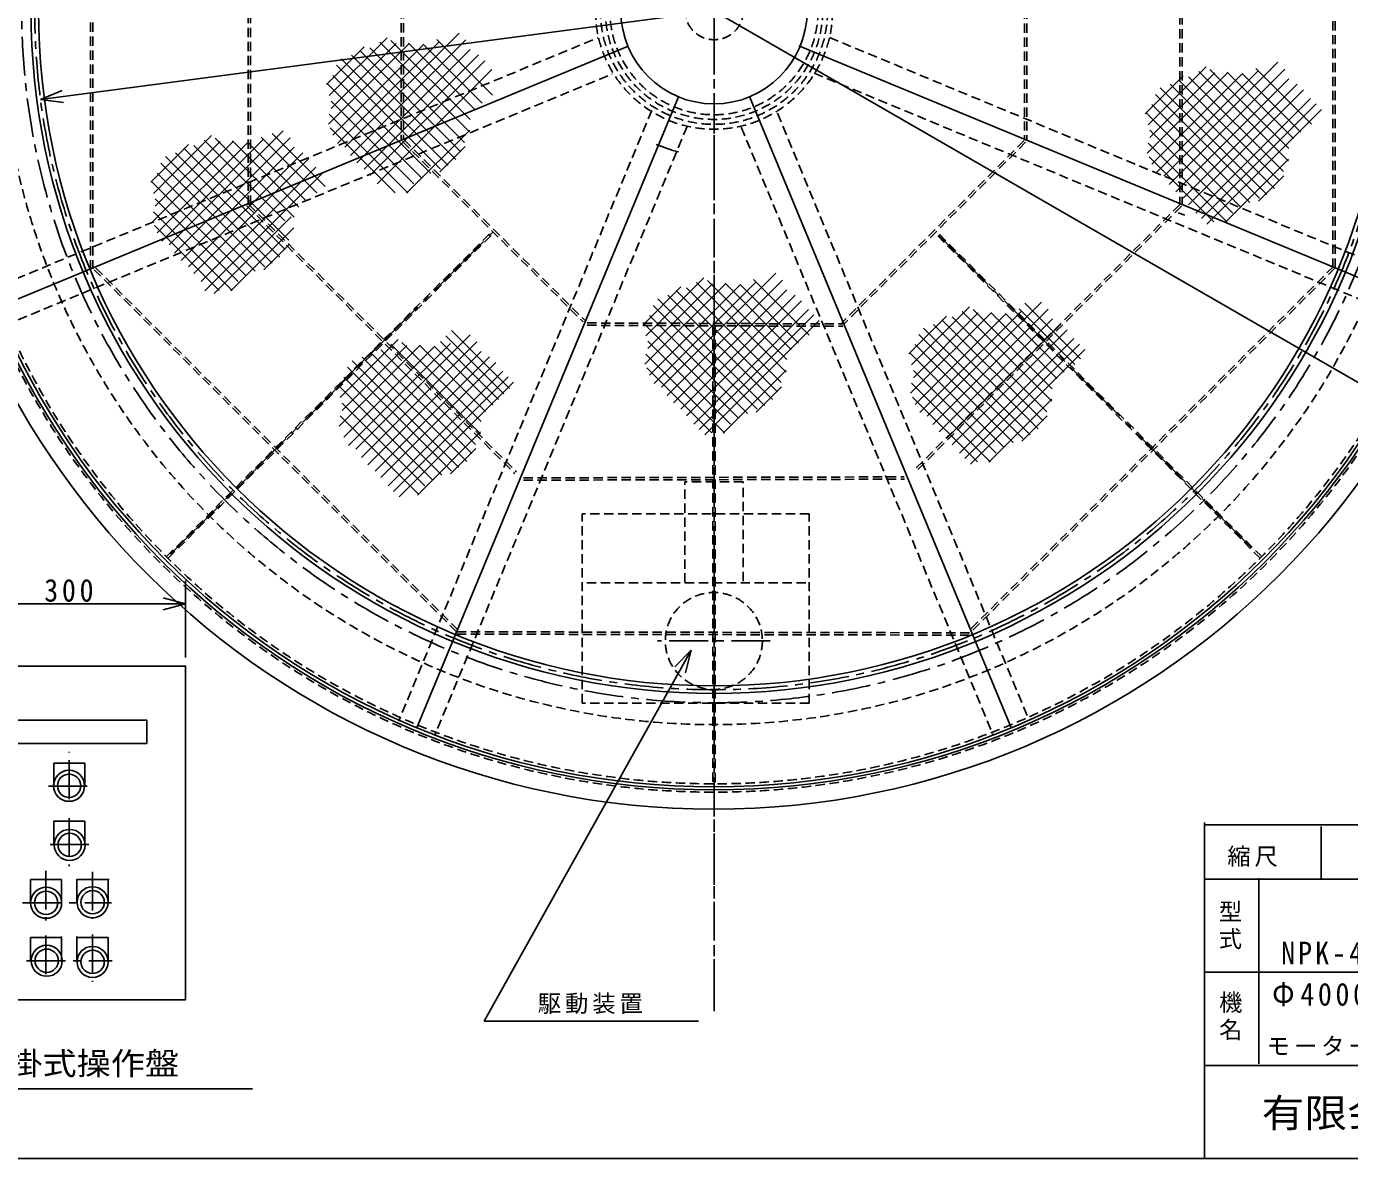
# Model space of a CAD drawing. Units: millimetres, scale not verified. Extents: x -3764 to 3982, y -2808 to 2868.
# Drawn here: x -2053 to 1356, y -2808 to 110 of the extents above; entities that cross this region are included whole.
import ezdxf
from ezdxf.enums import TextEntityAlignment as Align

# ---------------------------------------------------------------- set-up
doc = ezdxf.new("R2010")
doc.units = ezdxf.units.MM
doc.header["$LTSCALE"] = 20
for name, pattern in [('CHAIN1', [8, 5, -1, 1, -1]), ('CHAIN2', [12, 9, -1, 1, -1]), ('DASHED1', [1.8, 1.2, -0.6])]:
    doc.linetypes.add(name, pattern=pattern)
doc.layers.add('0-0', color=7, linetype='Continuous')
doc.styles.add('@ＭＳ ゴシック', font='')
doc.styles.add('ＭＳ ゴシック', font='')
doc.styles.get('@ＭＳ ゴシック').set_extended_font_data('@MS Gothic')
doc.styles.get('ＭＳ ゴシック').set_extended_font_data('MS Gothic')

msp = doc.modelspace()

# ---------------------------------------------------------------- linework, layer by layer
at = {"layer": '0-0', "linetype": 'CHAIN1'}
for p, q in [((-281.25, 2493.75), (-281.25, -2428.12)), ((-136.4, -1474.22), (-426.96, -1474.22)), ((-1942.45, -1760.29), (-1942.45, -1761.71)), ((-1942.45, -1781.58), (-1942.45, -1896.55)), ((-1995.98, -1848.69), (-1886.6, -1848.69)), ((-1942.45, -1930.61), (-1942.45, -2054.4)), ((-1991.55, -1998.69), (-1891.03, -1998.69)), ((-2002.45, -2066.22), (-2002.45, -2194.82)), ((-1882.45, -2069.18), (-1882.45, -2190.39)), ((-2062.49, -2148.69), (-1833.39, -2148.69)), ((-2002.45, -2233.25), (-2002.45, -2348.54)), ((-1882.45, -2230.29), (-1882.45, -2352.98)), ((-2052.15, -2298.69), (-1831.91, -2298.69))]:
    msp.add_line(p, q, dxfattribs=at)
at = {"layer": '0-0', "linetype": 'DASHED1'}
for p, q in [((-281.25, 2493.75), (-281.25, -2428.12)), ((-1887.25, 803.49), (-1887.25, -514.75)), ((-1881.25, 803.49), (-1881.25, -514.75)), ((1312.75, 807.56), (1312.75, -511.39)), ((1318.75, 807.56), (1318.75, -511.39)), ((-1481.25, 645.97), (-1481.25, -350.83)), ((-1475.25, 645.97), (-1475.25, -350.83)), ((918.75, 642.32), (918.75, -349.1)), ((924.75, 642.32), (924.75, -349.1)), ((-1087.25, 478.17), (-1087.25, -180.61)), ((-1081.25, 478.17), (-1081.25, -180.61)), ((518.75, 477.09), (518.75, -180.91)), ((524.75, 477.09), (524.75, -180.91)), ((-2145.5, -568.03), (-579.84, 80.49)), ((16.16, 80.94), (1583.17, -568.14)), ((-2107.23, -660.42), (-543.43, -12.67)), ((-23.49, -10.88), (1544.91, -660.53)), ((1012.48, -82.01), (1012.53, -81.99)), ((-441.66, -106.59), (-1093.66, -1680.66)), ((-117.67, -114.14), (529.34, -1676.16)), ((-350.49, -147.81), (-1001.27, -1718.93)), ((-211.12, -149.84), (436.95, -1714.42)), ((-1083.64, -186.94), (-618.68, -651.9)), ((-1079.4, -182.7), (-614.44, -647.66)), ((517.37, -184.55), (47.68, -654.24)), ((521.61, -188.79), (51.92, -658.48)), ((-1549.91, -258.88), (-1549.87, -258.86)), ((-1484.78, -352.53), (-794.58, -1042.72)), ((-1480.53, -348.29), (-790.34, -1038.48)), ((918.52, -349.4), (234.18, -1033.74)), ((922.77, -353.64), (238.42, -1037.98)), ((914.17, -370.96), (931.91, -376.72)), ((-1691.6, -1256.65), (-853.26, -418.3)), ((-1687.24, -1260.78), (-849.01, -422.55)), ((295.11, -430.34), (1124.66, -1259.89)), ((299.35, -426.09), (1129.1, -1255.85)), ((1314.89, -508.66), (374.14, -1449.41)), ((-1877.91, -517.25), (-944.16, -1451)), ((-1873.67, -513), (-939.92, -1446.75)), ((1319.14, -512.9), (378.38, -1453.66)), ((-281.27, -625.76), (-281.22, -625.74)), ((-279.1, -632.41), (-279.06, -632.4)), ((-608.39, -660.53), (50.88, -663.21)), ((-608.36, -654.53), (50.91, -657.21)), ((-284.25, -661.28), (-284.25, -1841.85)), ((-278.25, -662.12), (-278.25, -1842.75)), ((-1923.51, -1012.92), (-1923.65, -1013.02)), ((-771.84, -1053.85), (209.02, -1051.17)), ((-771.83, -1059.85), (209.04, -1057.17)), ((-356.25, -1323.83), (-356.25, -1064.22)), ((-36.25, -1146.07), (-621.25, -1146.07)), ((-621.25, -1634.22), (-621.25, -1146.07)), ((-36.25, -1634.22), (-36.25, -1146.07)), ((-44.59, -1324.22), (-620.93, -1324.22)), ((-943.37, -1456.48), (377.85, -1459.16)), ((-943.36, -1450.48), (377.86, -1453.16)), ((-36.25, -1634.22), (-621.25, -1634.22)), ((-278.26, -1680.35), (-284.11, -1680.35))]:
    msp.add_line(p, q, dxfattribs=at)
at = {"layer": '0-0'}
for p, q in [((-2013.3, 1150), (1450.8, -850)), ((-2016.28, -78.22), (1453.78, 378.62)), ((-1272.38, -68.68), (-1123.02, 80.68)), ((-1251.04, -191.95), (-988.5, 70.59)), ((-1232.08, -201.43), (-937.9, 92.75)), ((-1217.86, -222.77), (-920.24, 74.85)), ((-1142, 68.81), (-910.88, -162.32)), ((-1113.56, 73.55), (-909.69, -130.32)), ((-995.03, 75.92), (-851.61, -67.5)), ((-2126.37, -614.22), (-504.22, 57.69)), ((-1279.49, -40.24), (-1182.27, 56.98)), ((-1274.75, -142.17), (-1068.3, 64.28)), ((-1267.64, -101.87), (-1100.48, 65.29)), ((-1262.9, -170.62), (-1028.73, 63.56)), ((-1215.49, 35.62), (-946.43, -233.43)), ((-1201.26, -241.73), (-909.54, 50)), ((-1194.15, 47.47), (-933.4, -213.29)), ((-1182.3, -258.33), (-887.89, 36.09)), ((-1168.08, 54.58), (-923.91, -189.58)), ((-1068.52, 66.44), (-897.84, -104.24)), ((-1028.22, 61.69), (-878.87, -87.65)), ((-62.73, 59.5), (1564.04, -614.33)), ((-1253.42, 9.54), (-985.55, -258.33)), ((-1241.56, 26.14), (-966.58, -248.84)), ((-1168.08, -274.92), (-871.76, 21.4)), ((837, -143.68), (986.36, 5.68)), ((877.29, -276.43), (1171.48, 17.75)), ((1114.35, 0.92), (1257.76, -142.5)), ((-1262.9, -16.53), (-1010.44, -268.99)), ((-1149.11, -296.25), (-853.87, -1.01)), ((829.88, -115.24), (927.1, -18.02)), ((834.62, -217.17), (1041.08, -10.72)), ((841.74, -176.87), (1008.9, -9.71)), ((846.48, -245.62), (1080.65, -11.44)), ((858.33, -266.95), (1120.87, -4.41)), ((891.52, -297.77), (1189.13, -0.15)), ((908.11, -316.73), (1199.84, -25)), ((915.22, -27.53), (1175.98, -288.29)), ((941.3, -20.42), (1185.46, -264.58)), ((967.37, -6.19), (1198.5, -237.32)), ((995.82, -1.45), (1199.68, -205.32)), ((1040.86, -8.56), (1211.54, -179.24)), ((1081.16, -13.31), (1230.5, -162.65)), ((-2016.28, -78.22), (-1960.85, -55.26)), ((-1277.12, -37.87), (-1035.33, -279.66)), ((855.96, -65.46), (1123.83, -333.33)), ((867.81, -48.86), (1142.79, -323.84)), ((893.89, -39.38), (1162.94, -308.43)), ((927.07, -333.33), (1221.49, -38.91)), ((941.3, -349.92), (1237.61, -53.6)), ((-2016.28, -78.22), (-1956.79, -86.05)), ((-1267.64, -82.91), (-1054.29, -296.25)), ((-373.12, -71.79), (-1047.46, -1699.79)), ((-189.6, -71.12), (483.15, -1695.29)), ((846.48, -91.53), (1098.94, -343.99)), ((960.26, -371.25), (1255.51, -76.01)), ((974.4, -385.4), (1269.65, -90.15)), ((-1272.38, -116.09), (-1069.7, -318.77)), ((832.25, -112.87), (1074.05, -354.66)), ((988.55, -399.54), (1283.79, -104.29)), ((-1685.1, -453.3), (-1390.92, -159.12)), ((-1419.6, -166.47), (-1283.3, -302.78)), ((-1270.01, -151.65), (-1102.89, -318.77)), ((-1073.26, -319.96), (-910.66, -157.37)), ((841.74, -157.91), (1055.08, -371.25)), ((-1732.51, -292.11), (-1635.29, -194.89)), ((-1727.77, -394.04), (-1521.32, -187.59)), ((-1725.4, -320.55), (-1576.04, -171.19)), ((-1720.66, -353.74), (-1553.5, -186.58)), ((-1715.92, -422.49), (-1481.74, -188.32)), ((-1704.06, -443.82), (-1441.52, -181.28)), ((-1670.88, -474.64), (-1373.26, -177.02)), ((-1654.28, -493.6), (-1362.55, -201.88)), ((-1647.17, -204.4), (-1386.41, -465.16)), ((-1621.1, -197.29), (-1376.93, -441.45)), ((-1595.02, -183.06), (-1386.94, -391.14)), ((-1566.57, -178.32), (-1362.71, -382.19)), ((-1521.53, -185.44), (-1350.86, -356.11)), ((-1481.23, -190.18), (-1331.89, -339.52)), ((-1448.05, -175.95), (-1304.63, -319.37)), ((-987.92, -265.44), (-922.63, -200.15)), ((837, -191.09), (1039.67, -393.77)), ((-1694.58, -225.73), (-1419.6, -500.71)), ((-1668.51, -216.25), (-1399.45, -485.31)), ((-1635.32, -510.2), (-1340.91, -215.78)), ((-1621.1, -526.79), (-1324.78, -230.48)), ((839.37, -226.65), (1006.49, -393.77)), ((1036.12, -394.96), (1198.71, -232.37)), ((-1715.92, -268.4), (-1463.46, -520.86)), ((-1706.43, -242.33), (-1438.57, -510.2)), ((-1602.13, -548.12), (-1306.89, -252.88)), ((-1592.65, -571.83), (-1287.85, -267.03)), ((-1730.14, -289.74), (-1488.35, -531.53)), ((1121.46, -340.44), (1186.74, -275.15)), ((-1720.66, -334.78), (-1507.31, -548.12)), ((-1725.4, -367.97), (-1522.72, -570.64)), ((-1723.03, -403.52), (-1555.91, -570.64)), ((-1568.94, -578.94), (-1371, -381)), ((-1526.27, -571.83), (-1363.68, -409.24)), ((-1440.94, -517.31), (-1375.65, -452.02)), ((-456.75, -687.43), (-307.39, -538.07)), ((-416.46, -820.18), (-122.27, -526)), ((-402.23, -841.52), (-104.62, -543.9)), ((-297.93, -545.2), (-94.07, -749.07)), ((-179.4, -542.83), (-35.99, -686.25)), ((-463.87, -658.99), (-366.65, -561.77)), ((-459.13, -760.92), (-252.67, -554.47)), ((-452.01, -720.62), (-284.85, -553.46)), ((-447.27, -789.37), (-213.1, -555.19)), ((-435.42, -810.7), (-172.88, -548.16)), ((-385.64, -860.48), (-93.91, -568.75)), ((-378.53, -571.28), (-117.77, -832.04)), ((-352.45, -564.17), (-108.29, -808.33)), ((-326.38, -549.94), (-95.25, -781.07)), ((-252.89, -552.31), (-82.21, -722.99)), ((-212.59, -557.06), (-63.25, -706.4)), ((-437.79, -609.21), (-169.92, -877.08)), ((-425.94, -592.61), (-150.96, -867.59)), ((-399.86, -583.13), (-130.81, -852.18)), ((-366.67, -877.08), (-72.26, -582.66)), ((-352.45, -893.67), (-56.14, -597.35)), ((227.62, -762.43), (376.98, -613.07)), ((267.92, -895.18), (562.1, -601)), ((519.11, -603.69), (662.53, -747.11)), ((-447.27, -635.28), (-194.81, -887.74)), ((-333.49, -915), (-38.24, -619.76)), ((-319.35, -929.15), (-24.1, -633.9)), ((220.51, -733.99), (317.73, -636.77)), ((225.25, -835.92), (431.7, -629.47)), ((232.36, -795.62), (399.52, -628.46)), ((237.1, -864.37), (471.27, -630.19)), ((248.96, -885.7), (511.5, -623.16)), ((282.14, -916.52), (579.76, -618.9)), ((298.74, -935.48), (590.46, -643.75)), ((305.85, -646.28), (566.6, -907.04)), ((331.92, -639.17), (576.09, -883.33)), ((358, -624.94), (589.12, -856.07)), ((386.45, -620.2), (590.31, -824.07)), ((431.48, -627.31), (602.16, -797.99)), ((471.78, -632.06), (621.13, -781.4)), ((504.97, -617.83), (648.39, -761.25)), ((-957.67, -674), (-808.32, -823.35)), ((-461.5, -656.62), (-219.7, -898.41)), ((-305.2, -943.29), (-9.96, -648.04)), ((258.44, -667.61), (533.42, -942.59)), ((284.51, -658.13), (553.57, -927.18)), ((317.7, -952.07), (612.11, -657.66)), ((331.92, -968.67), (628.24, -672.35)), ((-1246.63, -920.29), (-1040.17, -713.84)), ((-1244.25, -846.81), (-1094.89, -697.45)), ((-1239.51, -880), (-1072.35, -712.84)), ((-1234.77, -948.74), (-1000.6, -714.57)), ((-1222.92, -970.08), (-960.38, -707.53)), ((-1203.96, -979.56), (-909.77, -685.38)), ((-1189.73, -1000.89), (-892.12, -703.28)), ((-1113.88, -709.32), (-882.75, -940.44)), ((-1085.43, -704.58), (-881.57, -908.44)), ((-1040.39, -711.69), (-869.71, -882.37)), ((-985.95, -702.29), (-836.61, -851.63)), ((-971.81, -688.15), (-822.46, -837.49)), ((-452.01, -701.66), (-238.67, -915)), ((237.1, -710.28), (489.56, -962.74)), ((246.58, -684.21), (514.45, -952.07)), ((350.89, -990), (646.13, -694.76)), ((365.03, -1004.15), (660.27, -708.9)), ((-1251.37, -818.36), (-1154.15, -721.14)), ((-1187.36, -742.51), (-918.31, -1011.56)), ((-1173.14, -1019.86), (-881.41, -728.13)), ((-1166.03, -730.65), (-905.27, -991.41)), ((-1154.17, -1036.45), (-859.76, -742.04)), ((-1139.95, -723.54), (-895.79, -967.71)), ((-1000.09, -716.43), (-850.75, -865.77)), ((-456.75, -734.84), (-254.08, -937.52)), ((222.88, -731.62), (464.67, -973.41)), ((379.17, -1018.29), (674.42, -723.04)), ((-1225.29, -768.58), (-957.42, -1036.45)), ((-1213.44, -751.99), (-938.46, -1026.97)), ((-1139.95, -1053.04), (-843.64, -756.73)), ((-1120.99, -1074.38), (-825.74, -779.13)), ((-454.38, -770.4), (-287.26, -937.52)), ((-257.63, -938.71), (-95.04, -776.12)), ((232.36, -776.66), (445.71, -990)), ((-1249, -815.99), (-1007.2, -1057.78)), ((-1234.77, -794.66), (-982.31, -1047.12)), ((-1106.85, -1088.52), (-811.6, -793.27)), ((-1092.7, -1102.66), (-797.46, -807.42)), ((227.62, -809.84), (430.3, -1012.52)), ((-172.29, -884.19), (-107.01, -818.9)), ((229.99, -845.4), (397.11, -1012.52)), ((426.74, -1013.71), (589.34, -851.12)), ((-1239.51, -861.03), (-1026.17, -1074.38)), ((-1244.25, -894.22), (-1041.58, -1096.9)), ((512.08, -959.19), (577.37, -893.9)), ((-1045.13, -1098.08), (-882.54, -935.49)), ((-959.79, -1043.56), (-894.51, -978.28)), ((-1642.45, -1318.56), (-1642.45, -1516.41)), ((-1642.45, -1378.56), (-1700.41, -1363.03)), ((-2242.45, -1378.56), (-1642.45, -1378.56)), ((-1642.45, -1378.56), (-1700.41, -1394.08)), ((-340.04, -1498.03), (-873.09, -2453.83)), ((-340.04, -1498.03), (-381.83, -1541.08)), ((-340.04, -1498.03), (-354.71, -1556.21)), ((-2142.45, -1738.69), (-1742.45, -1738.69)), ((-898.87, -1767.04), (-898.94, -1767.24)), ((-1982.45, -1788.69), (-1982.45, -1848.94)), ((-1982.45, -1938.69), (-1902.45, -1938.69)), ((-1982.45, -1938.69), (-1982.45, -2001.19)), ((-1902.45, -1938.69), (-1902.45, -1999.71)), ((982.5, -2808.13), (982.5, -1941.8)), ((982.81, -1948.12), (3982.5, -1948.12)), ((1282.5, -2085.66), (1282.5, -1952.72)), ((-2042.45, -2088.69), (-1961.98, -2088.69)), ((-2042.45, -2088.69), (-2042.45, -2149)), ((-1962.45, -2088.69), (-1962.45, -2147.52)), ((-1922.45, -2088.4), (-1922.45, -2147.52)), ((-1922.07, -2088.69), (-1839.3, -2088.69)), ((-1842.45, -2088.69), (-1842.45, -2150.48)), ((983.55, -2088.13), (3982.5, -2088.13)), ((1122.5, -2564.34), (1122.5, -2085.66)), ((-2042.45, -2238.69), (-1960.51, -2238.69)), ((-2042.45, -2238.69), (-2042.45, -2299.76)), ((-1962.45, -2236.21), (-1962.45, -2299.76)), ((-1922.45, -2236.21), (-1922.45, -2299.76)), ((982.4, -2328.13), (3982.5, -2328.13)), ((-2242.45, -2398.69), (-1642.45, -2398.69)), ((-873.09, -2453.83), (-321.66, -2453.83)), ((982.4, -2568.13), (3982.5, -2568.13)), ((-2352.74, -2628.45), (-1470.46, -2628.45))]:
    msp.add_line(p, q, dxfattribs=at)
at = {"layer": '0-0', "linetype": 'CHAIN2'}
for p, q in [((-1681.22, -1250.51), (-851.13, -420.43)), ((297.23, -428.22), (1115.47, -1246.46))]:
    msp.add_line(p, q, dxfattribs=at)
at = {"layer": '0-0'}
for points in [[(-3757.5, -2808.13), (3982.5, -2808.13), (3982.5, 2751.88)], [(-2242.45, -1538.69), (-1642.45, -1538.69), (-1642.45, -2398.69)], [(-2142.45, -1678.69), (-1742.45, -1678.69), (-1742.45, -1738.69)], [(-1982.45, -1788.69), (-1902.45, -1788.69), (-1902.45, -1845.99)], [(-1922.07, -2238.69), (-1842.45, -2238.69), (-1842.45, -2296.81)]]:
    msp.add_lwpolyline(points, dxfattribs=at)
at = {"layer": '0-0', "linetype": 'DASHED1'}
msp.add_lwpolyline([(-206.25, -1319.7), (-206.25, -1064.22), (-356.25, -1064.22)], dxfattribs=at)
at = {"layer": '0-0'}
for centre, radius in [((-281.91, 152.21), 2060), ((-281.91, 152.21), 2010), ((-281.25, 150), 2000), ((-280.65, 150.8), 1760), ((-281.25, 150.2), 1740), ((-281.29, 150.07), 240), ((-1942.77, -1847.47), 40), ((-1942.77, -1847.47), 30), ((-1941.29, -1999.71), 40), ((-1941.29, -1999.71), 30), ((-2001.89, -2149), 40), ((-1882.17, -2147.52), 40), ((-2001.89, -2149), 30), ((-1882.17, -2147.52), 30), ((-2000.41, -2298.29), 40), ((-2000.41, -2298.29), 30), ((-1882.17, -2301.24), 40), ((-1882.17, -2301.24), 30)]:
    msp.add_circle(centre, radius, dxfattribs=at)
at = {"layer": '0-0', "linetype": 'DASHED1'}
for centre, radius in [((-281.91, 152.21), 2016), ((-281.34, 149.65), 1992), ((-281.05, 150.31), 1840), ((-281.29, 150.07), 305.4), ((-281.29, 150.07), 292.7), ((-281.29, 150.07), 280), ((-281.29, 150.07), 268), ((-280.78, 150.4), 75), ((-281.68, -1474.22), 125)]:
    msp.add_circle(centre, radius, dxfattribs=at)
at = {"layer": '0-0', "linetype": 'CHAIN1'}
for centre, radius in [((-279.87, 151.52), 1785), ((-281.25, 150.2), 1750)]:
    msp.add_circle(centre, radius, dxfattribs=at)
at = {"layer": '0-0'}
msp.add_arc((-281.25, 150), 375, 246.64254, 255.90518, dxfattribs=at)

# ---------------------------------------------------------------- texts
at = {"layer": '0-0', "style": 'ＭＳ ゴシック', "width": 1.1}
for s, height, p in [('壁掛式操作盤', 58.65, (-2187.31, -2610.07)), ('有限会社\u3000昭屋テクノ', 73.31, (1129.77, -2749.39))]:
    msp.add_text(s, height=height, dxfattribs=at).set_placement(p, align=Align.BOTTOM_LEFT)
at = {"layer": '0-0', "attachment_point": 7, "style": 'ＭＳ ゴシック'}
for s, insert, char_height in [('\\T1.27;\\W0.9;300', (-2006.85, -1373.81), 58.65), ('\\T1.17;縮尺', (1041.1, -2056.41), 43.99), ('\\T1.22;\\W0.9;NPK-4000B\\~8分割型', (1179.79, -2314.46), 58.65), ('\\T1.17;駆動装置', (-735.23, -2435.45), 43.99), ('\\T1.26;\\W0.9;Φ4000\\~mmX2500\\~kg', (1156.64, -2433.23), 58.65), ('\\T1.17;モーター内蔵ピット式Ｂ型ターンテーブル', (1142.6, -2545.15), 43.99)]:
    msp.add_mtext(s, dxfattribs=dict(at, insert=insert, char_height=char_height))
at = {"layer": '0-0', "char_height": 43.99, "attachment_point": 7, "rotation": 270, "style": '@ＭＳ ゴシック'}
for s, insert in [('\\T1.17;型式', (1021.9, -2140.89)), ('\\T1.17;機名', (1021.9, -2375.13))]:
    msp.add_mtext(s, dxfattribs=dict(at, insert=insert))

doc.saveas('drawing.dxf')
